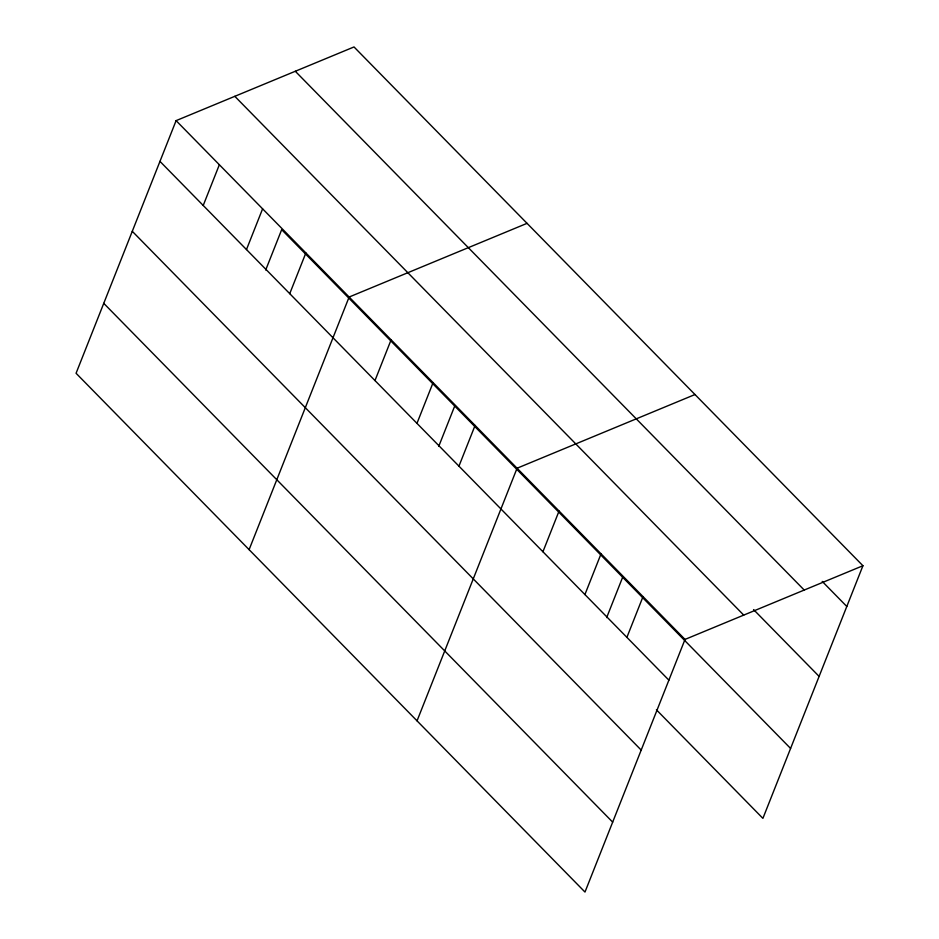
<?xml version="1.0" encoding="UTF-8"?>
<svg xmlns="http://www.w3.org/2000/svg" width="939" height="939" viewBox="0 0 939 939"><rect width="100%" height="100%" fill="white"/><g stroke="black" fill="none" stroke-linecap="round" stroke-linejoin="round"><path stroke-width="1.41" d="M176.098 120.638L76.071 373.264L584.985 892.05L685.012 639.424L862.929 565.736L354.015 46.95L176.098 120.638L685.012 639.424M203.223 205.465L219.35 164.736M246.476 249.563L262.603 208.834M265.702 269.998L281.677 229.656L790.591 748.442M289.74 293.661L305.868 252.931M249.105 549.655L349.12 297.029L527.049 223.341M374.978 380.565L391.105 339.824M416.963 423.36L433.09 382.619M438.736 446.377L454.711 406.035M458.948 466.155L475.087 425.426M417.045 720.847L517.072 468.221L694.989 394.533M542.93 551.756L559.057 511.027M584.915 594.563L601.042 553.822M606.676 617.58L622.651 577.239M626.9 637.358L643.027 596.617M862.929 565.736L762.902 818.362L656.408 709.802M822.224 581.417L846.802 606.465M295.304 71.27L804.218 590.056M753.583 609.587L819.113 676.397M234.809 96.318L743.723 615.104M159.97 161.379L668.885 680.153M132.282 231.299L641.196 750.085M103.76 303.344L612.674 822.13"/></g></svg>
